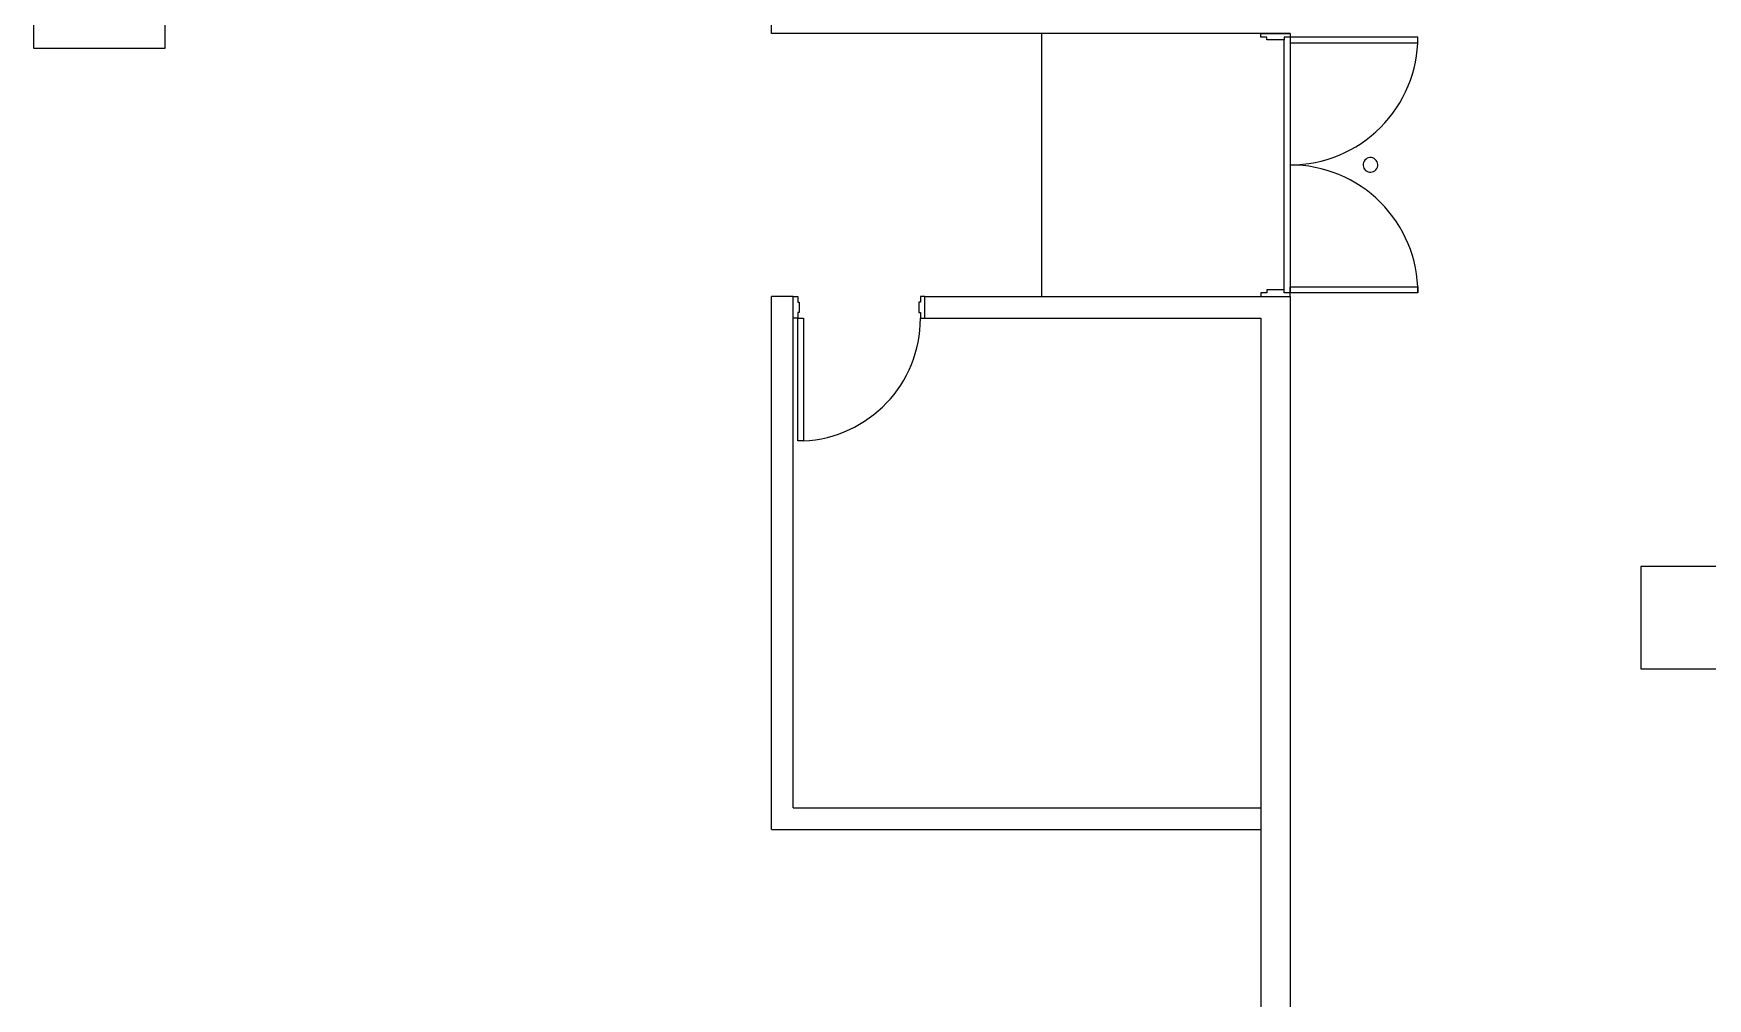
# Model space of a CAD drawing. Header units: millimetres. Extents: x -7718 to 414843, y 91724 to 341395.
# Drawn here: x 123103 to 134560, y 163953 to 170559 of the extents above; entities that cross this region are included whole.
import ezdxf

# ---------------------------------------------------------------- set-up
doc = ezdxf.new("R2010")
doc.units = ezdxf.units.MM
doc.header["$LTSCALE"] = 200
doc.header["$MEASUREMENT"] = 0
doc.layers.add('e-plan', color=9, linetype='CONTINUOUS')

msp = doc.modelspace()

# ---------------------------------------------------------------- linework, layer by layer
at = {"layer": 'e-plan'}
for p, q in [((128153, 170559), (128153, 170959)), ((131503, 170559), (128153, 170559)), ((130003, 168759), (130003, 170559)), ((131703, 170559), (131503, 170559)), ((131503, 170534), (131503, 170559)), ((131503, 170559), (131703, 170559)), ((131543, 170534), (131503, 170534)), ((131543, 170514), (131543, 170534)), ((131663, 170514), (131543, 170514)), ((131703, 170534), (131663, 170534)), ((131663, 170534), (131663, 170514)), ((131663, 168804), (131663, 170514)), ((131703, 170559), (131703, 170534)), ((131703, 170534), (131703, 168784)), ((132578, 170534), (131703, 170534)), ((131703, 170534), (131703, 170494)), ((131703, 170494), (132578, 170494)), ((132578, 170494), (132578, 170534)), ((131543, 168784), (131503, 168784)), ((131503, 168784), (131503, 168759)), ((131543, 168804), (131543, 168784)), ((131663, 168804), (131543, 168804)), ((131663, 168784), (131663, 168804)), ((131703, 168784), (131663, 168784)), ((131703, 168784), (131703, 168824)), ((131703, 168824), (132578, 168824)), ((131703, 168759), (131703, 168784)), ((132578, 168784), (131703, 168784)), ((132578, 168824), (132578, 168784)), ((128153, 165109), (128153, 168759)), ((128303, 168759), (128153, 168759)), ((128303, 165259), (128303, 168759)), ((128303, 168759), (128333, 168759)), ((128303, 168609), (128303, 168759)), ((128333, 168759), (128333, 168719)), ((128333, 168719), (128343, 168719)), ((128343, 168719), (128343, 168649)), ((129173, 168719), (129163, 168719)), ((129163, 168719), (129163, 168649)), ((129203, 168759), (129173, 168759)), ((129173, 168759), (129173, 168719)), ((129203, 168759), (131703, 168759)), ((129203, 168609), (129203, 168759)), ((131503, 168759), (131703, 168759)), ((131703, 168759), (131703, 160659)), ((128333, 168609), (128303, 168609)), ((128343, 168649), (128333, 168649)), ((128333, 168649), (128333, 168609)), ((128333, 167770), (128333, 168609)), ((128333, 168609), (128373, 168609)), ((128373, 168609), (128373, 167770)), ((129163, 168649), (129173, 168649)), ((129173, 168649), (129173, 168609)), ((129173, 168609), (129203, 168609)), ((129203, 168609), (131503, 168609)), ((131503, 168609), (131503, 160659)), ((128373, 167770), (128333, 167770)), ((134803, 166909), (134103, 166909)), ((134103, 166909), (134103, 166209)), ((134103, 166209), (134803, 166209)), ((128303, 165259), (131503, 165259)), ((128153, 165109), (131503, 165109))]:
    msp.add_line(p, q, dxfattribs=at)
msp.add_lwpolyline([(124003, 171159), (123103, 171159), (123103, 170459), (124003, 170459), (124003, 171159)], dxfattribs=at)
for centre, radius, start, end in [((131703, 170534), 875, 269.9999, 0.0001), ((132253, 169659), 50, 60, 240), ((132253, 169659), 50, 240, 60), ((131703, 168784), 875, 360, 90.0002), ((128333, 168609), 840, 272.7294, 360)]:
    msp.add_arc(centre, radius, start, end, dxfattribs=at)

doc.saveas('drawing.dxf')
